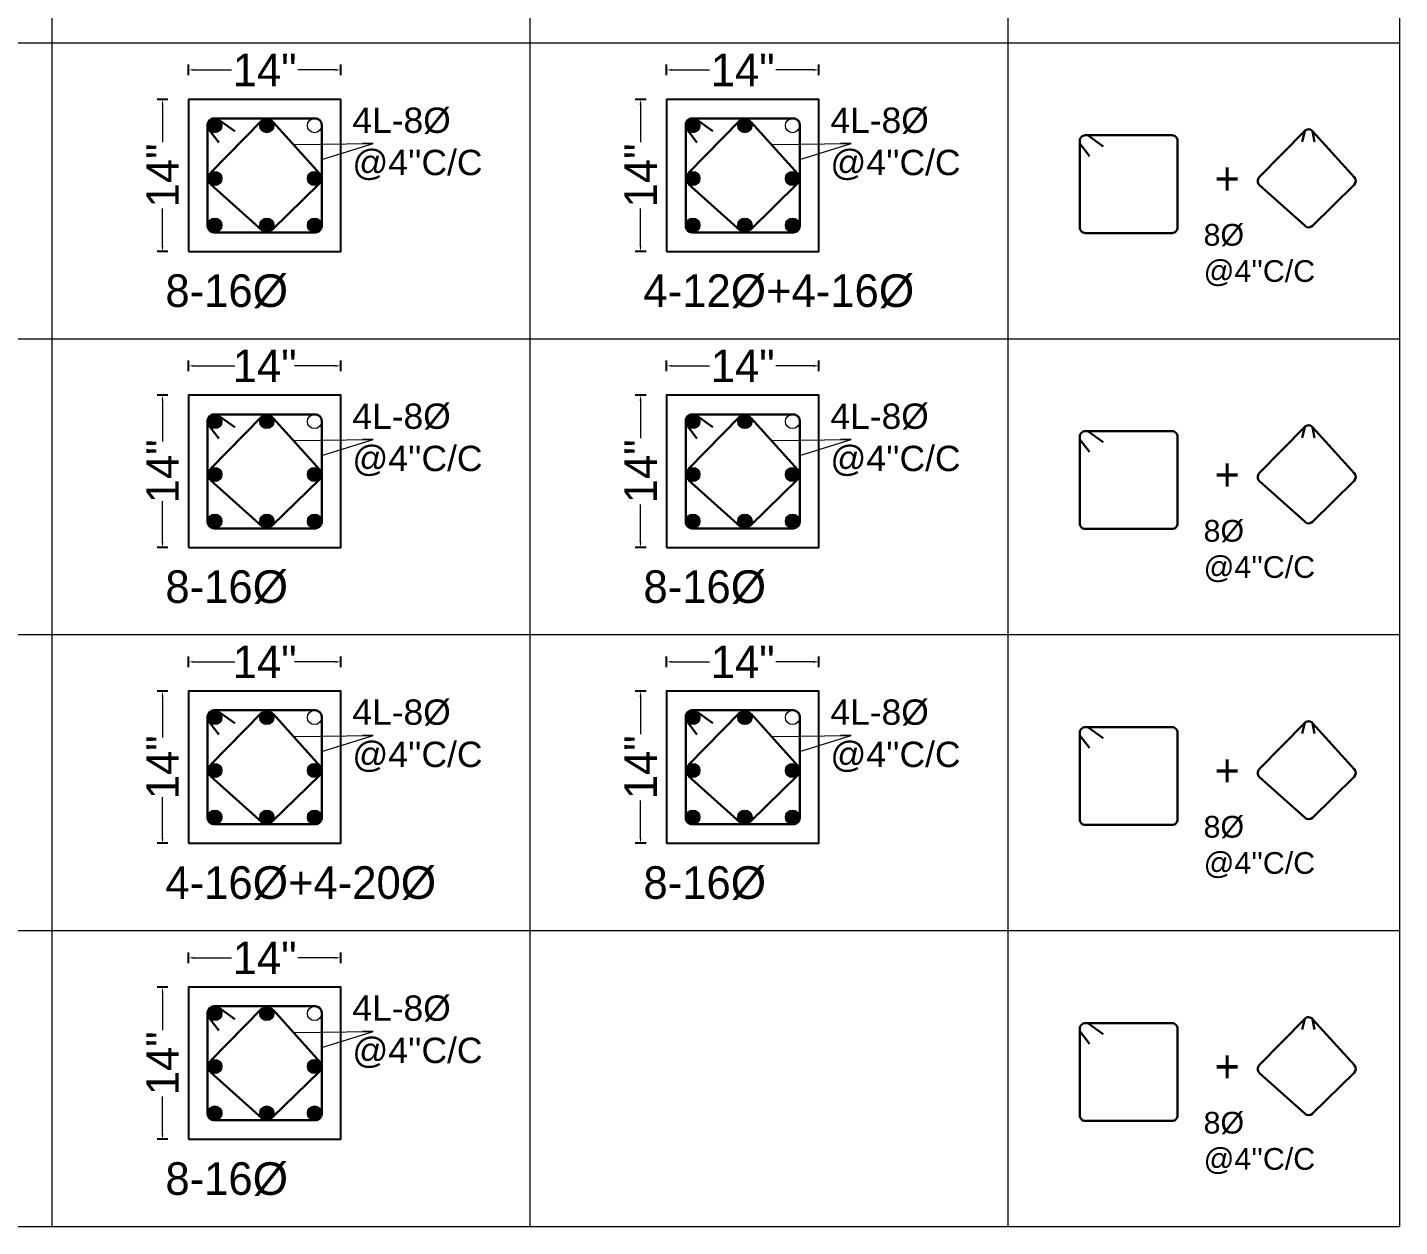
# Model space of a CAD drawing. Header units: inches. Extents: x -2812 to 9774, y -15726 to -746.
# Drawn here: x -1293.2 to -1040.6, y -8622.5 to -8401.7 of the extents above; entities that cross this region are included whole.
import ezdxf

# ---------------------------------------------------------------- set-up
doc = ezdxf.new("R2010")
doc.units = ezdxf.units.IN
doc.header["$LTSCALE"] = 17
doc.header["$MEASUREMENT"] = 0
doc.layers.add('Beam', color=1, linetype='Continuous')
doc.layers.add('Dim', color=1, linetype='Continuous')
for name, color, linetype, lineweight in [('Dimension line', 150, 'Continuous', 18), ('Hatch Pcc', 132, 'Continuous', 15), ('Line 3', 250, 'Continuous', 18), ('Profile ele', 4, 'Continuous', 25), ('reinforcement', 2, 'Continuous', 30), ('Reinforcement 2', 244, 'Continuous', 30), ('STIRRUPS', 4, 'Continuous', 30), ('Text 1', 251, 'Continuous', 20)]:
    doc.layers.add(name, color=color, linetype=linetype, lineweight=lineweight)
doc.dimstyles.new('Dim 2', dxfattribs={"dimtxt": 4, "dimasz": 3, "dimexe": 2, "dimexo": 2, "dimgap": 0.09, "dimtad": 0, "dimdec": 0, "dimzin": 0, "dimdsep": 46, "dimlunit": 3, "dimtxsty": 'Standard', "dimcen": 0.09, "dimclrd": 256, "dimclre": 256, "dimclrt": 3, "dimadec": 0, "dimazin": 0, "dimtfac": 1, "dimtdec": 0, "dimtofl": 0, "dimtmove": 0, "dimatfit": 3, "dimfxl": 2, "dimfxlon": 1, "dimtolj": 1, "dimtzin": 0, "dimlwd": 5, "dimarcsym": 0})

# ---------------------------------------------------------------- blocks, each defined once
blk = doc.blocks.new('*D886')
at = {"layer": 'Defpoints', "color": 0, "ltscale": 0.09, "transparency": 16777216}
for p in [(62772.56, -58186.69), (62744.56, -58192.12), (62772.56, -58192.12)]:
    blk.add_point(p, dxfattribs=at)
at = {"layer": 'Dimension line', "lineweight": -2, "ltscale": 0.09, "transparency": 16777216}
for p, q in [((62744.56, -58187.69), (62744.56, -58185.69)), ((62772.56, -58187.69), (62772.56, -58185.69))]:
    blk.add_line(p, q, dxfattribs=at)
at = {"layer": 'Dimension line', "lineweight": 5, "ltscale": 0.09, "transparency": 16777216}
for p, q in [((62745.56, -58186.69), (62753.04, -58186.69)), ((62771.56, -58186.69), (62764.07, -58186.69))]:
    blk.add_line(p, q, dxfattribs=at)
at = {"layer": 'Dimension line', "ltscale": 0.09, "transparency": 16777216}
for points in [[(62745.56, -58186.53), (62745.56, -58186.86), (62744.56, -58186.69)], [(62771.56, -58186.53), (62771.56, -58186.86), (62772.56, -58186.69)]]:
    blk.add_solid(points, dxfattribs=at)
at = {"layer": 'Dimension line', "color": 3, "ltscale": 0.09, "transparency": 16777216, "insert": (62758.56, -58186.69), "char_height": 6, "attachment_point": 5}
blk.add_mtext('\\A1;14"', dxfattribs=at)
blk = doc.blocks.new('*D887')
at = {"layer": 'Defpoints', "color": 0, "ltscale": 0.09, "transparency": 16777216}
for p in [(62744.56, -58192.12), (62739.76, -58220.12), (62744.56, -58220.12)]:
    blk.add_point(p, dxfattribs=at)
at = {"layer": 'Dimension line', "lineweight": -2, "ltscale": 0.09, "transparency": 16777216}
for p, q in [((62740.76, -58192.12), (62738.76, -58192.12)), ((62740.76, -58220.12), (62738.76, -58220.12))]:
    blk.add_line(p, q, dxfattribs=at)
at = {"layer": 'Dimension line', "lineweight": 5, "ltscale": 0.09, "transparency": 16777216}
for p, q in [((62739.76, -58193.12), (62739.76, -58200.61)), ((62739.76, -58219.12), (62739.76, -58211.64))]:
    blk.add_line(p, q, dxfattribs=at)
at = {"layer": 'Dimension line', "ltscale": 0.09, "transparency": 16777216}
for points in [[(62739.59, -58193.12), (62739.92, -58193.12), (62739.76, -58192.12)], [(62739.59, -58219.12), (62739.92, -58219.12), (62739.76, -58220.12)]]:
    blk.add_solid(points, dxfattribs=at)
at = {"layer": 'Dimension line', "color": 3, "ltscale": 0.09, "transparency": 16777216, "insert": (62739.76, -58206.12), "char_height": 6, "attachment_point": 5, "rotation": 90}
blk.add_mtext('\\A1;14"', dxfattribs=at)
blk = doc.blocks.new('*D888')
at = {"layer": 'Defpoints', "color": 0, "ltscale": 0.09, "transparency": 16777216}
for p in [(62772.56, -58241.2), (62744.56, -58246.62), (62772.56, -58246.62)]:
    blk.add_point(p, dxfattribs=at)
at = {"layer": 'Dimension line', "lineweight": -2, "ltscale": 0.09, "transparency": 16777216}
for p, q in [((62744.56, -58242.2), (62744.56, -58240.2)), ((62772.56, -58242.2), (62772.56, -58240.2))]:
    blk.add_line(p, q, dxfattribs=at)
at = {"layer": 'Dimension line', "lineweight": 5, "ltscale": 0.09, "transparency": 16777216}
for p, q in [((62745.56, -58241.2), (62753.04, -58241.2)), ((62771.56, -58241.2), (62764.07, -58241.2))]:
    blk.add_line(p, q, dxfattribs=at)
at = {"layer": 'Dimension line', "ltscale": 0.09, "transparency": 16777216}
for points in [[(62745.56, -58241.03), (62745.56, -58241.37), (62744.56, -58241.2)], [(62771.56, -58241.03), (62771.56, -58241.37), (62772.56, -58241.2)]]:
    blk.add_solid(points, dxfattribs=at)
at = {"layer": 'Dimension line', "color": 3, "ltscale": 0.09, "transparency": 16777216, "insert": (62758.56, -58241.2), "char_height": 6, "attachment_point": 5}
blk.add_mtext('\\A1;14"', dxfattribs=at)
blk = doc.blocks.new('*D889')
at = {"layer": 'Defpoints', "color": 0, "ltscale": 0.09, "transparency": 16777216}
for p in [(62744.56, -58246.62), (62739.76, -58274.62), (62744.56, -58274.62)]:
    blk.add_point(p, dxfattribs=at)
at = {"layer": 'Dimension line', "lineweight": -2, "ltscale": 0.09, "transparency": 16777216}
for p, q in [((62740.76, -58246.62), (62738.76, -58246.62)), ((62740.76, -58274.62), (62738.76, -58274.62))]:
    blk.add_line(p, q, dxfattribs=at)
at = {"layer": 'Dimension line', "lineweight": 5, "ltscale": 0.09, "transparency": 16777216}
for p, q in [((62739.76, -58247.62), (62739.76, -58255.11)), ((62739.76, -58273.62), (62739.76, -58266.14))]:
    blk.add_line(p, q, dxfattribs=at)
at = {"layer": 'Dimension line', "ltscale": 0.09, "transparency": 16777216}
for points in [[(62739.59, -58247.62), (62739.92, -58247.62), (62739.76, -58246.62)], [(62739.59, -58273.62), (62739.92, -58273.62), (62739.76, -58274.62)]]:
    blk.add_solid(points, dxfattribs=at)
at = {"layer": 'Dimension line', "color": 3, "ltscale": 0.09, "transparency": 16777216, "insert": (62739.76, -58260.62), "char_height": 6, "attachment_point": 5, "rotation": 90}
blk.add_mtext('\\A1;14"', dxfattribs=at)
blk = doc.blocks.new('MJYU')
at = {"layer": 'STIRRUPS', "ltscale": 0.09}
for p, q in [((39936.07, 8671.36), (39940.25, 8675.63)), ((39940.25, 8675.63), (39940.03, 8674.64)), ((39940.98, 8675.61), (39944.82, 8671.35)), ((39940.98, 8675.61), (39941.16, 8674.64)), ((39936.09, 8670.64), (39940.28, 8666.88)), ((39940.96, 8666.9), (39944.8, 8670.66))]:
    blk.add_line(p, q, dxfattribs=at)
for centre, start, end in [((39940.61, 8675.28), 42.0683, 135.595), ((39936.43, 8671.01), 135.595, 228.0954), ((39944.45, 8671.01), 314.3857, 42.0683), ((39940.61, 8667.25), 228.0954, 314.3857)]:
    blk.add_arc(centre, 0.5, start, end, dxfattribs=at)
blk = doc.blocks.new('BHRT')
at = {"layer": 'STIRRUPS', "ltscale": 0.09}
for p, q in [((39919.15, 8675.02), (39920.04, 8673.86)), ((39919.89, 8675.77), (39921.29, 8674.75))]:
    blk.add_line(p, q, dxfattribs=at)
blk.add_lwpolyline([(39919.65, 8666.77), (39927.65, 8666.77, 0.414214), (39928.15, 8667.27), (39928.15, 8675.27, 0.414214), (39927.65, 8675.77), (39919.65, 8675.77, 0.414214), (39919.15, 8675.27), (39919.15, 8667.27, 0.414214)], format="xyb", close=True, dxfattribs=at)
blk = doc.blocks.new('*D2462')
at = {"layer": 'Defpoints', "color": 0, "ltscale": 0.09, "transparency": 16777216}
for p in [(62860.56, -58186.69), (62832.56, -58192.12), (62860.56, -58192.12)]:
    blk.add_point(p, dxfattribs=at)
at = {"layer": 'Dimension line', "lineweight": -2, "ltscale": 0.09, "transparency": 16777216}
for p, q in [((62832.56, -58187.69), (62832.56, -58185.69)), ((62860.56, -58187.69), (62860.56, -58185.69))]:
    blk.add_line(p, q, dxfattribs=at)
at = {"layer": 'Dimension line', "lineweight": 5, "ltscale": 0.09, "transparency": 16777216}
for p, q in [((62833.56, -58186.69), (62840.47, -58186.69)), ((62859.56, -58186.69), (62852.65, -58186.69))]:
    blk.add_line(p, q, dxfattribs=at)
at = {"layer": 'Dimension line', "ltscale": 0.09, "transparency": 16777216}
for points in [[(62833.56, -58186.53), (62833.56, -58186.86), (62832.56, -58186.69)], [(62859.56, -58186.53), (62859.56, -58186.86), (62860.56, -58186.69)]]:
    blk.add_solid(points, dxfattribs=at)
at = {"layer": 'Dimension line', "color": 3, "ltscale": 0.09, "transparency": 16777216, "insert": (62846.56, -58186.69), "char_height": 6, "attachment_point": 5}
blk.add_mtext('\\A1;14"', dxfattribs=at)
blk = doc.blocks.new('*D2463')
at = {"layer": 'Defpoints', "color": 0, "ltscale": 0.09, "transparency": 16777216}
for p in [(62832.56, -58192.12), (62827.76, -58220.12), (62832.56, -58220.12)]:
    blk.add_point(p, dxfattribs=at)
at = {"layer": 'Dimension line', "lineweight": -2, "ltscale": 0.09, "transparency": 16777216}
for p, q in [((62828.76, -58192.12), (62826.76, -58192.12)), ((62828.76, -58220.12), (62826.76, -58220.12))]:
    blk.add_line(p, q, dxfattribs=at)
at = {"layer": 'Dimension line', "lineweight": 5, "ltscale": 0.09, "transparency": 16777216}
for p, q in [((62827.76, -58193.12), (62827.76, -58200.03)), ((62827.76, -58219.12), (62827.76, -58212.21))]:
    blk.add_line(p, q, dxfattribs=at)
at = {"layer": 'Dimension line', "ltscale": 0.09, "transparency": 16777216}
for points in [[(62827.59, -58193.12), (62827.92, -58193.12), (62827.76, -58192.12)], [(62827.59, -58219.12), (62827.92, -58219.12), (62827.76, -58220.12)]]:
    blk.add_solid(points, dxfattribs=at)
at = {"layer": 'Dimension line', "color": 3, "ltscale": 0.09, "transparency": 16777216, "insert": (62827.76, -58206.12), "char_height": 6, "attachment_point": 5, "rotation": 90}
blk.add_mtext('\\A1;14"', dxfattribs=at)
blk = doc.blocks.new('*D2464')
at = {"layer": 'Defpoints', "color": 0, "ltscale": 0.09, "transparency": 16777216}
for p in [(62860.56, -58241.2), (62832.56, -58246.62), (62860.56, -58246.62)]:
    blk.add_point(p, dxfattribs=at)
at = {"layer": 'Dimension line', "lineweight": -2, "ltscale": 0.09, "transparency": 16777216}
for p, q in [((62832.56, -58242.2), (62832.56, -58240.2)), ((62860.56, -58242.2), (62860.56, -58240.2))]:
    blk.add_line(p, q, dxfattribs=at)
at = {"layer": 'Dimension line', "lineweight": 5, "ltscale": 0.09, "transparency": 16777216}
for p, q in [((62833.56, -58241.2), (62840.47, -58241.2)), ((62859.56, -58241.2), (62852.65, -58241.2))]:
    blk.add_line(p, q, dxfattribs=at)
at = {"layer": 'Dimension line', "ltscale": 0.09, "transparency": 16777216}
for points in [[(62833.56, -58241.03), (62833.56, -58241.37), (62832.56, -58241.2)], [(62859.56, -58241.03), (62859.56, -58241.37), (62860.56, -58241.2)]]:
    blk.add_solid(points, dxfattribs=at)
at = {"layer": 'Dimension line', "color": 3, "ltscale": 0.09, "transparency": 16777216, "insert": (62846.56, -58241.2), "char_height": 6, "attachment_point": 5}
blk.add_mtext('\\A1;14"', dxfattribs=at)
blk = doc.blocks.new('*D2465')
at = {"layer": 'Defpoints', "color": 0, "ltscale": 0.09, "transparency": 16777216}
for p in [(62832.56, -58246.62), (62827.76, -58274.62), (62832.56, -58274.62)]:
    blk.add_point(p, dxfattribs=at)
at = {"layer": 'Dimension line', "lineweight": -2, "ltscale": 0.09, "transparency": 16777216}
for p, q in [((62828.76, -58246.62), (62826.76, -58246.62)), ((62828.76, -58274.62), (62826.76, -58274.62))]:
    blk.add_line(p, q, dxfattribs=at)
at = {"layer": 'Dimension line', "lineweight": 5, "ltscale": 0.09, "transparency": 16777216}
for p, q in [((62827.76, -58247.62), (62827.76, -58254.53)), ((62827.76, -58273.62), (62827.76, -58266.71))]:
    blk.add_line(p, q, dxfattribs=at)
at = {"layer": 'Dimension line', "ltscale": 0.09, "transparency": 16777216}
for points in [[(62827.59, -58247.62), (62827.92, -58247.62), (62827.76, -58246.62)], [(62827.59, -58273.62), (62827.92, -58273.62), (62827.76, -58274.62)]]:
    blk.add_solid(points, dxfattribs=at)
at = {"layer": 'Dimension line', "color": 3, "ltscale": 0.09, "transparency": 16777216, "insert": (62827.76, -58260.62), "char_height": 6, "attachment_point": 5, "rotation": 90}
blk.add_mtext('\\A1;14"', dxfattribs=at)
blk = doc.blocks.new('*D2496')
at = {"layer": 'Defpoints', "color": 0, "ltscale": 0.09, "transparency": 16777216}
for p in [(62772.56, -58295.7), (62744.56, -58301.13), (62772.56, -58301.13)]:
    blk.add_point(p, dxfattribs=at)
at = {"layer": 'Dimension line', "lineweight": -2, "ltscale": 0.09, "transparency": 16777216}
for p, q in [((62744.56, -58296.7), (62744.56, -58294.7)), ((62772.56, -58296.7), (62772.56, -58294.7))]:
    blk.add_line(p, q, dxfattribs=at)
at = {"layer": 'Dimension line', "lineweight": 5, "ltscale": 0.09, "transparency": 16777216}
for p, q in [((62745.56, -58295.7), (62752.47, -58295.7)), ((62771.56, -58295.7), (62764.65, -58295.7))]:
    blk.add_line(p, q, dxfattribs=at)
at = {"layer": 'Dimension line', "ltscale": 0.09, "transparency": 16777216}
for points in [[(62745.56, -58295.54), (62745.56, -58295.87), (62744.56, -58295.7)], [(62771.56, -58295.54), (62771.56, -58295.87), (62772.56, -58295.7)]]:
    blk.add_solid(points, dxfattribs=at)
at = {"layer": 'Dimension line', "color": 3, "ltscale": 0.09, "transparency": 16777216, "insert": (62758.56, -58295.7), "char_height": 6, "attachment_point": 5}
blk.add_mtext('\\A1;14"', dxfattribs=at)
blk = doc.blocks.new('*D2497')
at = {"layer": 'Defpoints', "color": 0, "ltscale": 0.09, "transparency": 16777216}
for p in [(62744.56, -58301.13), (62739.76, -58329.13), (62744.56, -58329.13)]:
    blk.add_point(p, dxfattribs=at)
at = {"layer": 'Dimension line', "lineweight": -2, "ltscale": 0.09, "transparency": 16777216}
for p, q in [((62740.76, -58301.13), (62738.76, -58301.13)), ((62740.76, -58329.13), (62738.76, -58329.13))]:
    blk.add_line(p, q, dxfattribs=at)
at = {"layer": 'Dimension line', "lineweight": 5, "ltscale": 0.09, "transparency": 16777216}
for p, q in [((62739.76, -58302.13), (62739.76, -58309.04)), ((62739.76, -58328.13), (62739.76, -58321.22))]:
    blk.add_line(p, q, dxfattribs=at)
at = {"layer": 'Dimension line', "ltscale": 0.09, "transparency": 16777216}
for points in [[(62739.59, -58302.13), (62739.92, -58302.13), (62739.76, -58301.13)], [(62739.59, -58328.13), (62739.92, -58328.13), (62739.76, -58329.13)]]:
    blk.add_solid(points, dxfattribs=at)
at = {"layer": 'Dimension line', "color": 3, "ltscale": 0.09, "transparency": 16777216, "insert": (62739.76, -58315.13), "char_height": 6, "attachment_point": 5, "rotation": 90}
blk.add_mtext('\\A1;14"', dxfattribs=at)
blk = doc.blocks.new('*D2502')
at = {"layer": 'Defpoints', "color": 0, "ltscale": 0.09, "transparency": 16777216}
for p in [(62772.56, -58132.19), (62744.56, -58137.62), (62772.56, -58137.62)]:
    blk.add_point(p, dxfattribs=at)
at = {"layer": 'Dimension line', "lineweight": -2, "ltscale": 0.09, "transparency": 16777216}
for p, q in [((62744.56, -58133.19), (62744.56, -58131.19)), ((62772.56, -58133.19), (62772.56, -58131.19))]:
    blk.add_line(p, q, dxfattribs=at)
at = {"layer": 'Dimension line', "lineweight": 5, "ltscale": 0.09, "transparency": 16777216}
for p, q in [((62745.56, -58132.19), (62752.47, -58132.19)), ((62771.56, -58132.19), (62764.65, -58132.19))]:
    blk.add_line(p, q, dxfattribs=at)
at = {"layer": 'Dimension line', "ltscale": 0.09, "transparency": 16777216}
for points in [[(62745.56, -58132.02), (62745.56, -58132.36), (62744.56, -58132.19)], [(62771.56, -58132.02), (62771.56, -58132.36), (62772.56, -58132.19)]]:
    blk.add_solid(points, dxfattribs=at)
at = {"layer": 'Dimension line', "color": 3, "ltscale": 0.09, "transparency": 16777216, "insert": (62758.56, -58132.19), "char_height": 6, "attachment_point": 5}
blk.add_mtext('\\A1;14"', dxfattribs=at)
blk = doc.blocks.new('*D2503')
at = {"layer": 'Defpoints', "color": 0, "ltscale": 0.09, "transparency": 16777216}
for p in [(62744.56, -58137.62), (62739.76, -58165.62), (62744.56, -58165.62)]:
    blk.add_point(p, dxfattribs=at)
at = {"layer": 'Dimension line', "lineweight": -2, "ltscale": 0.09, "transparency": 16777216}
for p, q in [((62740.76, -58137.62), (62738.76, -58137.62)), ((62740.76, -58165.62), (62738.76, -58165.62))]:
    blk.add_line(p, q, dxfattribs=at)
at = {"layer": 'Dimension line', "lineweight": 5, "ltscale": 0.09, "transparency": 16777216}
for p, q in [((62739.76, -58138.62), (62739.76, -58145.53)), ((62739.76, -58164.62), (62739.76, -58157.71))]:
    blk.add_line(p, q, dxfattribs=at)
at = {"layer": 'Dimension line', "ltscale": 0.09, "transparency": 16777216}
for points in [[(62739.59, -58138.62), (62739.92, -58138.62), (62739.76, -58137.62)], [(62739.59, -58164.62), (62739.92, -58164.62), (62739.76, -58165.62)]]:
    blk.add_solid(points, dxfattribs=at)
at = {"layer": 'Dimension line', "color": 3, "ltscale": 0.09, "transparency": 16777216, "insert": (62739.76, -58151.62), "char_height": 6, "attachment_point": 5, "rotation": 90}
blk.add_mtext('\\A1;14"', dxfattribs=at)
blk = doc.blocks.new('*D2504')
at = {"layer": 'Defpoints', "color": 0, "ltscale": 0.09, "transparency": 16777216}
for p in [(62860.56, -58132.19), (62832.56, -58137.62), (62860.56, -58137.62)]:
    blk.add_point(p, dxfattribs=at)
at = {"layer": 'Dimension line', "lineweight": -2, "ltscale": 0.09, "transparency": 16777216}
for p, q in [((62832.56, -58133.19), (62832.56, -58131.19)), ((62860.56, -58133.19), (62860.56, -58131.19))]:
    blk.add_line(p, q, dxfattribs=at)
at = {"layer": 'Dimension line', "lineweight": 5, "ltscale": 0.09, "transparency": 16777216}
for p, q in [((62833.56, -58132.19), (62840.47, -58132.19)), ((62859.56, -58132.19), (62852.65, -58132.19))]:
    blk.add_line(p, q, dxfattribs=at)
at = {"layer": 'Dimension line', "ltscale": 0.09, "transparency": 16777216}
for points in [[(62833.56, -58132.02), (62833.56, -58132.36), (62832.56, -58132.19)], [(62859.56, -58132.02), (62859.56, -58132.36), (62860.56, -58132.19)]]:
    blk.add_solid(points, dxfattribs=at)
at = {"layer": 'Dimension line', "color": 3, "ltscale": 0.09, "transparency": 16777216, "insert": (62846.56, -58132.19), "char_height": 6, "attachment_point": 5}
blk.add_mtext('\\A1;14"', dxfattribs=at)
blk = doc.blocks.new('*D2505')
at = {"layer": 'Defpoints', "color": 0, "ltscale": 0.09, "transparency": 16777216}
for p in [(62832.56, -58137.62), (62827.76, -58165.62), (62832.56, -58165.62)]:
    blk.add_point(p, dxfattribs=at)
at = {"layer": 'Dimension line', "lineweight": -2, "ltscale": 0.09, "transparency": 16777216}
for p, q in [((62828.76, -58137.62), (62826.76, -58137.62)), ((62828.76, -58165.62), (62826.76, -58165.62))]:
    blk.add_line(p, q, dxfattribs=at)
at = {"layer": 'Dimension line', "lineweight": 5, "ltscale": 0.09, "transparency": 16777216}
for p, q in [((62827.76, -58138.62), (62827.76, -58145.53)), ((62827.76, -58164.62), (62827.76, -58157.71))]:
    blk.add_line(p, q, dxfattribs=at)
at = {"layer": 'Dimension line', "ltscale": 0.09, "transparency": 16777216}
for points in [[(62827.59, -58138.62), (62827.92, -58138.62), (62827.76, -58137.62)], [(62827.59, -58164.62), (62827.92, -58164.62), (62827.76, -58165.62)]]:
    blk.add_solid(points, dxfattribs=at)
at = {"layer": 'Dimension line', "color": 3, "ltscale": 0.09, "transparency": 16777216, "insert": (62827.76, -58151.62), "char_height": 6, "attachment_point": 5, "rotation": 90}
blk.add_mtext('\\A1;14"', dxfattribs=at)
blk = doc.blocks.new('12')
at = {"layer": 'reinforcement'}
h = blk.add_hatch(color=6, dxfattribs=at)
h.dxf.hatch_style = 1
edge = h.paths.add_edge_path()
edge.add_arc((62749.38, -58142.44), 1.31, -180, 180)
h = blk.add_hatch(color=6, dxfattribs=at)
h.dxf.hatch_style = 1
edge = h.paths.add_edge_path()
edge.add_arc((62758.96, -58142.44), 1.31, -180, 180)
h = blk.add_hatch(color=6, dxfattribs=at)
h.dxf.hatch_style = 1
edge = h.paths.add_edge_path()
edge.add_arc((62767.73, -58142.44), 1.31, 360, 720, ccw=False)
h = blk.add_hatch(color=6, dxfattribs=at)
h.dxf.hatch_style = 1
edge = h.paths.add_edge_path()
edge.add_arc((62837.38, -58142.44), 1.31, -180, 180)
h = blk.add_hatch(color=6, dxfattribs=at)
h.dxf.hatch_style = 1
edge = h.paths.add_edge_path()
edge.add_arc((62846.96, -58142.44), 1.31, -180, 180)
h = blk.add_hatch(color=6, dxfattribs=at)
h.dxf.hatch_style = 1
edge = h.paths.add_edge_path()
edge.add_arc((62855.73, -58142.44), 1.31, 360, 720, ccw=False)
h = blk.add_hatch(color=6, dxfattribs=at)
h.dxf.hatch_style = 1
edge = h.paths.add_edge_path()
edge.add_arc((62749.38, -58152.2), 1.31, 180, 540, ccw=False)
h = blk.add_hatch(color=6, dxfattribs=at)
h.dxf.hatch_style = 1
edge = h.paths.add_edge_path()
edge.add_arc((62767.73, -58152.2), 1.31, 0, 360)
h = blk.add_hatch(color=6, dxfattribs=at)
h.dxf.hatch_style = 1
edge = h.paths.add_edge_path()
edge.add_arc((62837.38, -58152.2), 1.31, 180, 540, ccw=False)
h = blk.add_hatch(color=6, dxfattribs=at)
h.dxf.hatch_style = 1
edge = h.paths.add_edge_path()
edge.add_arc((62855.73, -58152.2), 1.31, 0, 360)
h = blk.add_hatch(color=6, dxfattribs=at)
h.dxf.hatch_style = 1
edge = h.paths.add_edge_path()
edge.add_arc((62749.38, -58160.79), 1.31, 180, 540, ccw=False)
h = blk.add_hatch(color=6, dxfattribs=at)
h.dxf.hatch_style = 1
edge = h.paths.add_edge_path()
edge.add_arc((62758.96, -58160.79), 1.31, 180, 540, ccw=False)
h = blk.add_hatch(color=6, dxfattribs=at)
h.dxf.hatch_style = 1
edge = h.paths.add_edge_path()
edge.add_arc((62767.73, -58160.79), 1.31, -360, 0)
h = blk.add_hatch(color=6, dxfattribs=at)
h.dxf.hatch_style = 1
edge = h.paths.add_edge_path()
edge.add_arc((62837.38, -58160.79), 1.31, 180, 540, ccw=False)
h = blk.add_hatch(color=6, dxfattribs=at)
h.dxf.hatch_style = 1
edge = h.paths.add_edge_path()
edge.add_arc((62846.96, -58160.79), 1.31, 180, 540, ccw=False)
h = blk.add_hatch(color=6, dxfattribs=at)
h.dxf.hatch_style = 1
edge = h.paths.add_edge_path()
edge.add_arc((62855.73, -58160.79), 1.31, -360, 0)
h = blk.add_hatch(color=6, dxfattribs=at)
h.dxf.hatch_style = 1
edge = h.paths.add_edge_path()
edge.add_arc((62749.38, -58196.94), 1.31, -180, 180)
h = blk.add_hatch(color=6, dxfattribs=at)
h.dxf.hatch_style = 1
edge = h.paths.add_edge_path()
edge.add_arc((62758.96, -58196.94), 1.31, -180, 180)
h = blk.add_hatch(color=6, dxfattribs=at)
h.dxf.hatch_style = 1
edge = h.paths.add_edge_path()
edge.add_arc((62767.73, -58196.94), 1.31, 360, 720, ccw=False)
h = blk.add_hatch(color=6, dxfattribs=at)
h.dxf.hatch_style = 1
edge = h.paths.add_edge_path()
edge.add_arc((62837.38, -58196.94), 1.31, -180, 180)
h = blk.add_hatch(color=6, dxfattribs=at)
h.dxf.hatch_style = 1
edge = h.paths.add_edge_path()
edge.add_arc((62846.96, -58196.94), 1.31, -180, 180)
h = blk.add_hatch(color=6, dxfattribs=at)
h.dxf.hatch_style = 1
edge = h.paths.add_edge_path()
edge.add_arc((62855.73, -58196.94), 1.31, 360, 720, ccw=False)
h = blk.add_hatch(color=6, dxfattribs=at)
h.dxf.hatch_style = 1
edge = h.paths.add_edge_path()
edge.add_arc((62749.38, -58206.7), 1.31, 180, 540, ccw=False)
h = blk.add_hatch(color=6, dxfattribs=at)
h.dxf.hatch_style = 1
edge = h.paths.add_edge_path()
edge.add_arc((62767.73, -58206.7), 1.31, 0, 360)
h = blk.add_hatch(color=6, dxfattribs=at)
h.dxf.hatch_style = 1
edge = h.paths.add_edge_path()
edge.add_arc((62837.38, -58206.7), 1.31, 180, 540, ccw=False)
h = blk.add_hatch(color=6, dxfattribs=at)
h.dxf.hatch_style = 1
edge = h.paths.add_edge_path()
edge.add_arc((62855.73, -58206.7), 1.31, 0, 360)
h = blk.add_hatch(color=6, dxfattribs=at)
h.dxf.hatch_style = 1
edge = h.paths.add_edge_path()
edge.add_arc((62749.38, -58215.3), 1.31, 180, 540, ccw=False)
h = blk.add_hatch(color=6, dxfattribs=at)
h.dxf.hatch_style = 1
edge = h.paths.add_edge_path()
edge.add_arc((62758.96, -58215.3), 1.31, 180, 540, ccw=False)
h = blk.add_hatch(color=6, dxfattribs=at)
h.dxf.hatch_style = 1
edge = h.paths.add_edge_path()
edge.add_arc((62767.73, -58215.3), 1.31, -360, 0)
h = blk.add_hatch(color=6, dxfattribs=at)
h.dxf.hatch_style = 1
edge = h.paths.add_edge_path()
edge.add_arc((62837.38, -58215.3), 1.31, 180, 540, ccw=False)
h = blk.add_hatch(color=6, dxfattribs=at)
h.dxf.hatch_style = 1
edge = h.paths.add_edge_path()
edge.add_arc((62846.96, -58215.3), 1.31, 180, 540, ccw=False)
h = blk.add_hatch(color=6, dxfattribs=at)
h.dxf.hatch_style = 1
edge = h.paths.add_edge_path()
edge.add_arc((62855.73, -58215.3), 1.31, -360, 0)
h = blk.add_hatch(color=6, dxfattribs=at)
h.dxf.hatch_style = 1
edge = h.paths.add_edge_path()
edge.add_arc((62749.38, -58251.45), 1.31, -180, 180)
h = blk.add_hatch(color=6, dxfattribs=at)
h.dxf.hatch_style = 1
edge = h.paths.add_edge_path()
edge.add_arc((62758.96, -58251.45), 1.31, -180, 180)
h = blk.add_hatch(color=6, dxfattribs=at)
h.dxf.hatch_style = 1
edge = h.paths.add_edge_path()
edge.add_arc((62767.73, -58251.45), 1.31, 360, 720, ccw=False)
h = blk.add_hatch(color=6, dxfattribs=at)
h.dxf.hatch_style = 1
edge = h.paths.add_edge_path()
edge.add_arc((62837.38, -58251.45), 1.31, -180, 180)
h = blk.add_hatch(color=6, dxfattribs=at)
h.dxf.hatch_style = 1
edge = h.paths.add_edge_path()
edge.add_arc((62846.96, -58251.45), 1.31, -180, 180)
h = blk.add_hatch(color=6, dxfattribs=at)
h.dxf.hatch_style = 1
edge = h.paths.add_edge_path()
edge.add_arc((62855.73, -58251.45), 1.31, 360, 720, ccw=False)
h = blk.add_hatch(color=6, dxfattribs=at)
h.dxf.hatch_style = 1
edge = h.paths.add_edge_path()
edge.add_arc((62749.38, -58261.21), 1.31, 180, 540, ccw=False)
h = blk.add_hatch(color=6, dxfattribs=at)
h.dxf.hatch_style = 1
edge = h.paths.add_edge_path()
edge.add_arc((62767.73, -58261.21), 1.31, 0, 360)
h = blk.add_hatch(color=6, dxfattribs=at)
h.dxf.hatch_style = 1
edge = h.paths.add_edge_path()
edge.add_arc((62837.38, -58261.21), 1.31, 180, 540, ccw=False)
h = blk.add_hatch(color=6, dxfattribs=at)
h.dxf.hatch_style = 1
edge = h.paths.add_edge_path()
edge.add_arc((62855.73, -58261.21), 1.31, 0, 360)
h = blk.add_hatch(color=6, dxfattribs=at)
h.dxf.hatch_style = 1
edge = h.paths.add_edge_path()
edge.add_arc((62749.38, -58269.8), 1.31, 180, 540, ccw=False)
h = blk.add_hatch(color=6, dxfattribs=at)
h.dxf.hatch_style = 1
edge = h.paths.add_edge_path()
edge.add_arc((62758.96, -58269.8), 1.31, 180, 540, ccw=False)
h = blk.add_hatch(color=6, dxfattribs=at)
h.dxf.hatch_style = 1
edge = h.paths.add_edge_path()
edge.add_arc((62767.73, -58269.8), 1.31, -360, 0)
h = blk.add_hatch(color=6, dxfattribs=at)
h.dxf.hatch_style = 1
edge = h.paths.add_edge_path()
edge.add_arc((62837.38, -58269.8), 1.31, 180, 540, ccw=False)
h = blk.add_hatch(color=6, dxfattribs=at)
h.dxf.hatch_style = 1
edge = h.paths.add_edge_path()
edge.add_arc((62846.96, -58269.8), 1.31, 180, 540, ccw=False)
h = blk.add_hatch(color=6, dxfattribs=at)
h.dxf.hatch_style = 1
edge = h.paths.add_edge_path()
edge.add_arc((62855.73, -58269.8), 1.31, -360, 0)
h = blk.add_hatch(color=6, dxfattribs=at)
h.dxf.hatch_style = 1
edge = h.paths.add_edge_path()
edge.add_arc((62749.38, -58305.95), 1.31, -180, 180)
h = blk.add_hatch(color=6, dxfattribs=at)
h.dxf.hatch_style = 1
edge = h.paths.add_edge_path()
edge.add_arc((62758.96, -58305.95), 1.31, -180, 180)
h = blk.add_hatch(color=6, dxfattribs=at)
h.dxf.hatch_style = 1
edge = h.paths.add_edge_path()
edge.add_arc((62767.73, -58305.95), 1.31, 360, 720, ccw=False)
h = blk.add_hatch(color=6, dxfattribs=at)
h.dxf.hatch_style = 1
edge = h.paths.add_edge_path()
edge.add_arc((62749.38, -58315.71), 1.31, 180, 540, ccw=False)
h = blk.add_hatch(color=6, dxfattribs=at)
h.dxf.hatch_style = 1
edge = h.paths.add_edge_path()
edge.add_arc((62767.73, -58315.71), 1.31, 0, 360)
h = blk.add_hatch(color=6, dxfattribs=at)
h.dxf.hatch_style = 1
edge = h.paths.add_edge_path()
edge.add_arc((62749.38, -58324.3), 1.31, 180, 540, ccw=False)
h = blk.add_hatch(color=6, dxfattribs=at)
h.dxf.hatch_style = 1
edge = h.paths.add_edge_path()
edge.add_arc((62758.96, -58324.3), 1.31, 180, 540, ccw=False)
h = blk.add_hatch(color=6, dxfattribs=at)
h.dxf.hatch_style = 1
edge = h.paths.add_edge_path()
edge.add_arc((62767.73, -58324.3), 1.31, -360, 0)
at = {"layer": 'Beam', "color": 3, "ltscale": 0.09}
for points in [[(62744.56, -58165.62), (62772.56, -58165.62), (62772.56, -58137.62), (62744.56, -58137.62)], [(62832.56, -58165.62), (62860.56, -58165.62), (62860.56, -58137.62), (62832.56, -58137.62)], [(62744.56, -58220.12), (62772.56, -58220.12), (62772.56, -58192.12), (62744.56, -58192.12)], [(62832.56, -58220.12), (62860.56, -58220.12), (62860.56, -58192.12), (62832.56, -58192.12)], [(62744.56, -58274.62), (62772.56, -58274.62), (62772.56, -58246.62), (62744.56, -58246.62)], [(62832.56, -58274.62), (62860.56, -58274.62), (62860.56, -58246.62), (62832.56, -58246.62)], [(62744.56, -58329.13), (62772.56, -58329.13), (62772.56, -58301.13), (62744.56, -58301.13)]]:
    blk.add_lwpolyline(points, close=True, dxfattribs=at)
at = {"layer": 'Hatch Pcc', "ltscale": 0.09}
for p, q in [((62719.38, -57885.17), (62719.38, -58345.2)), ((62807.38, -57885.17), (62807.38, -58345.2)), ((62895.38, -57885.17), (62895.38, -58345.2)), ((62967.47, -57885.17), (62967.47, -58345.2)), ((62543.38, -58127.19), (62967.47, -58127.19)), ((62543.38, -58181.69), (62967.47, -58181.69)), ((62895.38, -58181.69), (62967.47, -58181.69)), ((62543.38, -58236.19), (62967.47, -58236.19)), ((62895.38, -58236.19), (62967.47, -58236.19)), ((62543.38, -58290.7), (62967.47, -58290.7)), ((62895.38, -58290.7), (62967.47, -58290.7)), ((62543.38, -58345.2), (62967.47, -58345.2))]:
    blk.add_line(p, q, dxfattribs=at)
at = {"layer": 'Line 3'}
for centre in [(62749.38, -58142.44), (62758.96, -58142.44), (62767.73, -58142.44), (62837.38, -58142.44), (62846.96, -58142.44), (62855.73, -58142.44), (62749.38, -58152.2), (62767.73, -58152.2), (62837.38, -58152.2), (62855.73, -58152.2), (62749.38, -58160.79), (62758.96, -58160.79), (62767.73, -58160.79), (62837.38, -58160.79), (62846.96, -58160.79), (62855.73, -58160.79), (62749.38, -58196.94), (62758.96, -58196.94), (62767.73, -58196.94), (62837.38, -58196.94), (62846.96, -58196.94), (62855.73, -58196.94), (62749.38, -58206.7), (62767.73, -58206.7), (62837.38, -58206.7), (62855.73, -58206.7), (62749.38, -58215.3), (62758.96, -58215.3), (62767.73, -58215.3), (62837.38, -58215.3), (62846.96, -58215.3), (62855.73, -58215.3), (62749.38, -58251.45), (62758.96, -58251.45), (62767.73, -58251.45), (62837.38, -58251.45), (62846.96, -58251.45), (62855.73, -58251.45), (62749.38, -58261.21), (62767.73, -58261.21), (62837.38, -58261.21), (62855.73, -58261.21), (62749.38, -58269.8), (62758.96, -58269.8), (62767.73, -58269.8), (62837.38, -58269.8), (62846.96, -58269.8), (62855.73, -58269.8), (62749.38, -58305.95), (62758.96, -58305.95), (62767.73, -58305.95), (62749.38, -58315.71), (62767.73, -58315.71), (62749.38, -58324.3), (62758.96, -58324.3), (62767.73, -58324.3)]:
    blk.add_circle(centre, 1.31, dxfattribs=at)
at = {"layer": 'STIRRUPS', "ltscale": 0.09}
for p, q in [((62748.61, -58151.15), (62758.03, -58141.53)), ((62750.21, -58141.43), (62753.04, -58143.49)), ((62836.61, -58151.15), (62846.03, -58141.53)), ((62838.21, -58141.43), (62841.04, -58143.49)), ((62748.31, -58143.18), (62750.14, -58145.56)), ((62760.1, -58141.79), (62768.7, -58151.33)), ((62836.31, -58143.18), (62838.14, -58145.56)), ((62848.1, -58141.79), (62856.7, -58151.33)), ((62748.59, -58153.24), (62758.09, -58161.77)), ((62759.97, -58161.62), (62768.65, -58153.13)), ((62836.59, -58153.24), (62846.09, -58161.77)), ((62847.97, -58161.62), (62856.65, -58153.13)), ((62748.61, -58205.65), (62758.03, -58196.03)), ((62750.21, -58195.94), (62753.04, -58197.99)), ((62760.1, -58196.3), (62768.7, -58205.83)), ((62836.61, -58205.65), (62846.03, -58196.03)), ((62838.21, -58195.94), (62841.04, -58197.99)), ((62848.1, -58196.3), (62856.7, -58205.83)), ((62748.31, -58197.68), (62750.14, -58200.07)), ((62836.31, -58197.68), (62838.14, -58200.07)), ((62748.59, -58207.74), (62758.09, -58216.27)), ((62759.97, -58216.12), (62768.65, -58207.64)), ((62836.59, -58207.74), (62846.09, -58216.27)), ((62847.97, -58216.12), (62856.65, -58207.64)), ((62748.31, -58252.19), (62750.14, -58254.57)), ((62748.61, -58260.16), (62758.03, -58250.53)), ((62750.21, -58250.44), (62753.04, -58252.49)), ((62760.1, -58250.8), (62768.7, -58260.33)), ((62836.31, -58252.19), (62838.14, -58254.57)), ((62836.61, -58260.16), (62846.03, -58250.53)), ((62838.21, -58250.44), (62841.04, -58252.49)), ((62848.1, -58250.8), (62856.7, -58260.33)), ((62748.59, -58262.25), (62758.09, -58270.77)), ((62759.97, -58270.63), (62768.65, -58262.14)), ((62836.59, -58262.25), (62846.09, -58270.77)), ((62847.97, -58270.63), (62856.65, -58262.14)), ((62748.61, -58314.66), (62758.03, -58305.04)), ((62750.21, -58304.94), (62753.04, -58307)), ((62760.1, -58305.3), (62768.7, -58314.84)), ((62748.31, -58306.69), (62750.14, -58309.08)), ((62748.59, -58316.75), (62758.09, -58325.28)), ((62759.97, -58325.13), (62768.65, -58316.64))]:
    blk.add_line(p, q, dxfattribs=at)
for points in [[(62749.22, -58162.12), (62767.89, -58162.12, 0.414214), (62769.06, -58160.95), (62769.06, -58142.28, 0.414214), (62767.89, -58141.12), (62749.22, -58141.12, 0.414214), (62748.06, -58142.28), (62748.06, -58160.95, 0.414214)], [(62837.22, -58162.12), (62855.89, -58162.12, 0.414214), (62857.06, -58160.95), (62857.06, -58142.28, 0.414214), (62855.89, -58141.12), (62837.22, -58141.12, 0.414214), (62836.06, -58142.28), (62836.06, -58160.95, 0.414214)], [(62749.22, -58216.62), (62767.89, -58216.62, 0.414214), (62769.06, -58215.45), (62769.06, -58196.79, 0.414214), (62767.89, -58195.62), (62749.22, -58195.62, 0.414214), (62748.06, -58196.79), (62748.06, -58215.45, 0.414214)], [(62837.22, -58216.62), (62855.89, -58216.62, 0.414214), (62857.06, -58215.45), (62857.06, -58196.79, 0.414214), (62855.89, -58195.62), (62837.22, -58195.62, 0.414214), (62836.06, -58196.79), (62836.06, -58215.45, 0.414214)], [(62749.22, -58271.12), (62767.89, -58271.12, 0.414214), (62769.06, -58269.96), (62769.06, -58251.29, 0.414214), (62767.89, -58250.12), (62749.22, -58250.12, 0.414214), (62748.06, -58251.29), (62748.06, -58269.96, 0.414214)], [(62837.22, -58271.12), (62855.89, -58271.12, 0.414214), (62857.06, -58269.96), (62857.06, -58251.29, 0.414214), (62855.89, -58250.12), (62837.22, -58250.12, 0.414214), (62836.06, -58251.29), (62836.06, -58269.96, 0.414214)], [(62749.22, -58325.63), (62767.89, -58325.63, 0.414214), (62769.06, -58324.46), (62769.06, -58305.79, 0.414214), (62767.89, -58304.63), (62749.22, -58304.63, 0.414214), (62748.06, -58305.79), (62748.06, -58324.46, 0.414214)]]:
    blk.add_lwpolyline(points, format="xyb", close=True, dxfattribs=at)
at = {"layer": 'Dim', "xscale": 2, "yscale": 2, "zscale": 2}
for name, p in [('MJYU', (-16930.49, -75494.69)), ('BHRT', (-16929.69, -75495.77)), ('BHRT', (-16929.69, -75550.27)), ('MJYU', (-16930.49, -75549.2)), ('MJYU', (-16930.49, -75603.7)), ('BHRT', (-16929.69, -75604.78)), ('BHRT', (-16929.69, -75659.28)), ('MJYU', (-16930.49, -75658.2))]:
    blk.add_blockref(name, p, dxfattribs=at)
at = {"layer": 'STIRRUPS', "ltscale": 0.09, "char_height": 6, "width": 19.0172, "attachment_point": 1}
for insert in [(62933.41, -58149.17), (62933.41, -58203.68), (62933.41, -58258.18), (62933.41, -58312.68)]:
    blk.add_mtext('+', dxfattribs=dict(at, insert=insert))
at = {"layer": 'Text 1', "ltscale": 0.09, "attachment_point": 7}
for s, width, gutter_width, heights, insert, char_height in [("{\\fArial|b0|i0|c186|p34;4L-8Ø \\P@4''C/C}", 14.8492, 3.24, [0], (62774.7, -58152.51), 4.6667), ("{\\fArial|b0|i0|c186|p34;4L-8Ø \\P@4''C/C}", 14.8492, 3.24, [0], (62862.7, -58152.51), 4.6667), ("{\\fArial|b0|i0|c186|p34;8%%C @4''C/C}", 17.1171, 1, [0], (62931.4, -58172.03), 4), ('8-16{\\fArial|b0|i0|c186|p34;%%C}', 17.717, 1, [4.01], (62740.29, -58176.07), 6), ('4-12{\\fArial|b0|i0|c186|p34;%%C}+4-16{\\fArial|b0|i0|c186|p34;%%C}', 17.717, 1, [4.01], (62828.29, -58176.07), 6), ("{\\fArial|b0|i0|c186|p34;4L-8Ø \\P@4''C/C}", 14.8492, 3.24, [0], (62774.7, -58207.01), 4.6667), ("{\\fArial|b0|i0|c186|p34;4L-8Ø \\P@4''C/C}", 14.8492, 3.24, [0], (62862.7, -58207.01), 4.6667), ("{\\fArial|b0|i0|c186|p34;8%%C @4''C/C}", 17.1171, 1, [0], (62931.4, -58226.54), 4), ('8-16{\\fArial|b0|i0|c186|p34;%%C}', 17.717, 1, [4.01], (62740.29, -58230.57), 6), ('8-16{\\fArial|b0|i0|c186|p34;%%C}', 17.717, 1, [4.01], (62828.29, -58230.57), 6), ("{\\fArial|b0|i0|c186|p34;4L-8Ø \\P@4''C/C}", 14.8492, 3.24, [0], (62774.7, -58261.51), 4.6667), ("{\\fArial|b0|i0|c186|p34;4L-8Ø \\P@4''C/C}", 14.8492, 3.24, [0], (62862.7, -58261.51), 4.6667), ("{\\fArial|b0|i0|c186|p34;8%%C @4''C/C}", 17.1171, 1, [0], (62931.4, -58281.04), 4), ('4-16{\\fArial|b0|i0|c186|p34;%%C}+4-20{\\fArial|b0|i0|c186|p34;%%C}', 17.717, 1, [4.01], (62740.29, -58285.07), 6), ('8-16{\\fArial|b0|i0|c186|p34;%%C}', 17.717, 1, [4.01], (62828.29, -58285.07), 6), ("{\\fArial|b0|i0|c186|p34;4L-8Ø \\P@4''C/C}", 14.8492, 3.24, [0], (62774.7, -58316.02), 4.6667), ("{\\fArial|b0|i0|c186|p34;8%%C @4''C/C}", 17.1171, 1, [0], (62931.4, -58335.54), 4), ('8-16{\\fArial|b0|i0|c186|p34;%%C}', 17.717, 1, [4.01], (62740.29, -58339.58), 6)]:
    blk.add_mtext_dynamic_manual_height_columns(s, width=width, gutter_width=gutter_width, heights=heights, dxfattribs=dict(at, insert=insert, char_height=char_height))
at = {"layer": 'Dimension line', "ltscale": 0.09}
for p1, p2, distance, picture, middle in [((62744.56, -58137.62), (62772.56, -58137.62), 5.43, '*D2502', (62758.56, -58132.19)), ((62832.56, -58137.62), (62860.56, -58137.62), 5.43, '*D2504', (62846.56, -58132.19)), ((62744.56, -58137.62), (62744.56, -58165.62), -4.8, '*D2503', (62739.76, -58151.62)), ((62832.56, -58137.62), (62832.56, -58165.62), -4.8, '*D2505', (62827.76, -58151.62)), ((62744.56, -58192.12), (62772.56, -58192.12), 5.43, '*D886', (62758.56, -58186.69)), ((62832.56, -58192.12), (62860.56, -58192.12), 5.43, '*D2462', (62846.56, -58186.69)), ((62744.56, -58192.12), (62744.56, -58220.12), -4.8, '*D887', (62739.76, -58206.12)), ((62832.56, -58192.12), (62832.56, -58220.12), -4.8, '*D2463', (62827.76, -58206.12)), ((62744.56, -58246.62), (62772.56, -58246.62), 5.43, '*D888', (62758.56, -58241.2)), ((62832.56, -58246.62), (62860.56, -58246.62), 5.43, '*D2464', (62846.56, -58241.2)), ((62744.56, -58246.62), (62744.56, -58274.62), -4.8, '*D889', (62739.76, -58260.62)), ((62832.56, -58246.62), (62832.56, -58274.62), -4.8, '*D2465', (62827.76, -58260.62)), ((62744.56, -58301.13), (62772.56, -58301.13), 5.43, '*D2496', (62758.56, -58295.7)), ((62744.56, -58301.13), (62744.56, -58329.13), -4.8, '*D2497', (62739.76, -58315.13))]:
    dim = blk.add_aligned_dim(p1=p1, p2=p2, distance=distance, text='14"', dimstyle='Dim 2', override={"dimtxt": 6, "dimasz": 1, "dimexe": 1, "dimexo": 1, "dimfxl": 1}, dxfattribs=at)
    dim.commit()
    dim.dimension.update_dxf_attribs({"geometry": picture, "text_midpoint": middle})
at = {"layer": 'Reinforcement 2', "ltscale": 0.09}
for points, override in [([(62763.83, -58145.93), (62778.54, -58145.76), (62776.57, -58145.76)], {"dimasz": 1, "dimgap": 0.09, "dimtad": 0, "dimldrblk": 'DotSmall'}), ([(62769.06, -58148.72), (62778.54, -58145.76)], {"dimasz": 1, "dimldrblk": 'DotSmall'}), ([(62851.83, -58145.93), (62866.54, -58145.76), (62864.57, -58145.76)], {"dimasz": 1, "dimgap": 0.09, "dimtad": 0, "dimldrblk": 'DotSmall'}), ([(62857.06, -58148.72), (62866.54, -58145.76)], {"dimasz": 1, "dimldrblk": 'DotSmall'}), ([(62763.83, -58200.44), (62778.54, -58200.26), (62776.57, -58200.26)], {"dimasz": 1, "dimgap": 0.09, "dimtad": 0, "dimldrblk": 'DotSmall'}), ([(62769.06, -58203.23), (62778.54, -58200.26)], {"dimasz": 1, "dimldrblk": 'DotSmall'}), ([(62851.83, -58200.44), (62866.54, -58200.26), (62864.57, -58200.26)], {"dimasz": 1, "dimgap": 0.09, "dimtad": 0, "dimldrblk": 'DotSmall'}), ([(62857.06, -58203.23), (62866.54, -58200.26)], {"dimasz": 1, "dimldrblk": 'DotSmall'}), ([(62763.83, -58254.94), (62778.54, -58254.76), (62776.57, -58254.76)], {"dimasz": 1, "dimgap": 0.09, "dimtad": 0, "dimldrblk": 'DotSmall'}), ([(62769.06, -58257.73), (62778.54, -58254.76)], {"dimasz": 1, "dimldrblk": 'DotSmall'}), ([(62851.83, -58254.94), (62866.54, -58254.76), (62864.57, -58254.76)], {"dimasz": 1, "dimgap": 0.09, "dimtad": 0, "dimldrblk": 'DotSmall'}), ([(62857.06, -58257.73), (62866.54, -58254.76)], {"dimasz": 1, "dimldrblk": 'DotSmall'}), ([(62763.83, -58309.44), (62778.54, -58309.27), (62776.57, -58309.27)], {"dimasz": 1, "dimgap": 0.09, "dimtad": 0, "dimldrblk": 'DotSmall'}), ([(62769.06, -58312.23), (62778.54, -58309.27)], {"dimasz": 1, "dimldrblk": 'DotSmall'})]:
    blk.add_leader(points, dimstyle='Dim 2', override=override, dxfattribs=at)

msp = doc.modelspace()

# ---------------------------------------------------------------- block references
at = {"layer": 'Profile ele'}
msp.add_blockref('12', (-64008.12, 49722.68), dxfattribs=at)

doc.saveas('drawing.dxf')
